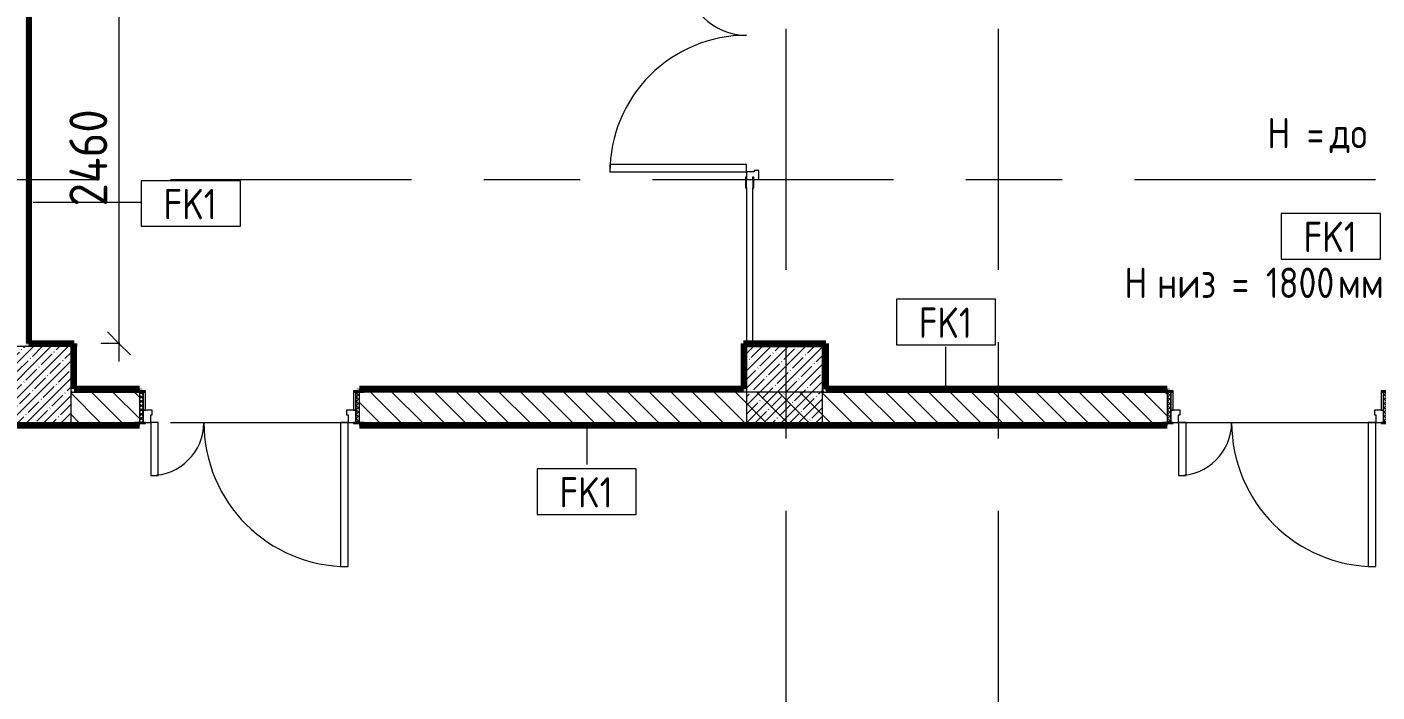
# Model space of a CAD drawing. Header units: millimetres. Extents: x 81469 to 279813, y -8553 to 29000.
# Drawn here: x 100810 to 109703, y 11624 to 16005 of the extents above; entities that cross this region are included whole.
import ezdxf

# ---------------------------------------------------------------- set-up
doc = ezdxf.new("R2010")
doc.units = ezdxf.units.MM
doc.linetypes.add('Осевая', pattern=[3175, 635, -476.25, 1587.5, -476.25])
for name, color, linetype, lineweight in [('A-ANNO-DIMS', 7, 'Continuous', 9), ('A-ANNO-DIMS-100', 7, 'Continuous', 9), ('A-DOOR', 7, 'Continuous', 9), ('A-DOOR-1', 7, 'Continuous', 13), ('A-DOOR-FRAM', 7, 'Continuous', 13), ('A-DOOR-FRAM-1', 7, 'Continuous', 9), ('A-WALL', 7, 'Continuous', 9), ('A-WALL-IDEN', 7, 'Continuous', 9), ('I-WALL', 7, 'Continuous', 9), ('S-COLS', 7, 'Continuous', 9), ('Оси-2', 7, 'Осевая', 9)]:
    doc.layers.add(name, color=color, linetype=linetype, lineweight=lineweight)
for name, color, linetype, lineweight, true_color in [('A-WALL-2', 7, 'Continuous', 9, 0xff80c0), ('G-ANNO-TEXT-1', 7, 'Continuous', 9, 0x3c3c3c), ('I-WALL-4', 7, 'Continuous', 9, 0xc0c0c0), ('I-WALL-8', 7, 'Continuous', 80, 0xff80c0)]:
    doc.layers.add(name, color=color, linetype=linetype, lineweight=lineweight, true_color=true_color)
doc.styles.add('GOST Common_1', font='GOST_Common.ttf', dxfattribs={"width": 0.9, "height": 200})
doc.styles.add('ISOCPEUR', font='isocpeur.ttf', dxfattribs={"width": 0.9, "height": 250})
doc.dimstyles.new('ISO-2_5_0_9К_БОЛЬШОЙ', dxfattribs={"dimscale": 304.8, "dimtxt": 248.995294, "dimasz": 0.492126, "dimexe": 0.393701, "dimexo": 0.984252, "dimgap": 0, "dimtad": 1, "dimdec": 0, "dimrnd": 10, "dimzin": 0, "dimdsep": 46, "dimtxsty": 'ISOCPEUR', "dimblk1": 'OBLIQUE', "dimblk2": 'OBLIQUE', "dimsah": 1, "dimcen": 0.09, "dimdle": 0.393701, "dimazin": 0, "dimtfac": 1, "dimtdec": 4, "dimtix": 1, "dimtmove": 0, "dimatfit": 3, "dimfxl": 1, "dimtvp": 1, "dimtolj": 1, "dimtzin": 0, "dimarcsym": 2})
pattern_1 = [(0, (0, 0), (121.92, 30.48), [10.058, -81.382, 10.058, -81.382, -487.68]), (0, (0, 0), (121.92, 30.48), [-182.88, 10.058, -172.822, 10.058, -81.382, -213.36]), (0, (0, 0), (121.92, 30.48), [-457.2, 10.058, -50.902, 10.058, -142.342]), (120, (45.72, 15.24), (-87.356454, 90.345817), [10.058, -81.382, 10.058, -81.382, -487.68]), (120, (45.72, 15.24), (-87.356454, 90.345817), [-182.88, 10.058, -172.822, 10.058, -81.382, -213.36]), (120, (45.72, 15.24), (-87.356454, 90.345817), [-457.2, 10.058, -50.902, 10.058, -142.342]), (240, (60.96, 76.2), (-34.563546, -120.825817), [10.058, -81.382, 10.058, -81.382, -487.68]), (240, (60.96, 76.2), (-34.563546, -120.825817), [-182.88, 10.058, -172.822, 10.058, -81.382, -213.36]), (240, (60.96, 76.2), (-34.563546, -120.825817), [-457.2, 10.058, -50.902, 10.058, -142.342])]

# ---------------------------------------------------------------- blocks, each defined once
blk = doc.blocks.new('110_Дверь_СКБ_2Ст - Д-6_л__ ДОО_Дв_1450x2100h_Дверь из раздевальной в коридор-32357677-План отделки стен 3 этажа в осях 23-33')
at = {"layer": 'A-DOOR'}
h = blk.add_hatch(dxfattribs=at)
h.set_pattern_fill('FP_18', color=256, style=0, pattern_type=2)
h.set_pattern_definition([(135, (1576.41, 164.685), (-14.14214, -14.14214), []), (225, (1576.41, 164.685), (14.14214, -14.14214), [])])
h.paths.add_polyline_path([(737.5, 100), (712.5, 100), (712.5, -100), (737.5, -100), (737.5, 95.2)])
at = {"layer": 'A-DOOR-FRAM-1'}
h = blk.add_hatch(dxfattribs=at)
h.set_pattern_fill('FP_19', color=256, style=0, pattern_type=2)
h.set_pattern_definition([(45, (-546.384, 164.685), (-14.1421, 14.1421), []), (135, (-546.384, 164.685), (-14.1421, -14.1421), [])])
h.paths.add_polyline_path([(-712.5, 100), (-712.5, -100), (-687.5, -100), (-687.5, 100)])
at = {"layer": 'A-DOOR'}
for centre, radius, start, end in [((-637.5, 100), 950, 0, 90), ((662.5, 100), 350, 90, 180)]:
    blk.add_arc(centre, radius, start, end, dxfattribs=at)
at = {"layer": 'A-DOOR-1'}
for p, q in [((-637.5, 1050), (-637.5, 100)), ((-587.5, 1050), (-637.5, 1050)), ((-587.5, 100), (-587.5, 1050)), ((662.5, 450), (612.5, 450)), ((612.5, 450), (612.5, 100)), ((662.5, 100), (662.5, 450)), ((-637.5, 100), (-587.5, 100)), ((612.5, 100), (662.5, 100))]:
    blk.add_line(p, q, dxfattribs=at)
at = {"layer": 'A-DOOR-FRAM'}
for p, q in [((-672.5, 108), (-742.5, 108)), ((-742.5, 108), (-742.5, 100)), ((-742.5, 100), (-672.5, 100)), ((-687.5, 100), (-712.5, 100)), ((-712.5, 100), (-712.5, -100)), ((-637.5, 100), (-687.5, 100)), ((-687.5, 100), (-687.5, 20)), ((-687.5, -100), (-687.5, 100)), ((-672.5, 100), (-672.5, 108)), ((-637.5, 50), (-637.5, 100)), ((662.5, 100), (662.5, 50)), ((712.5, 100), (662.5, 100)), ((767.5, 108), (697.5, 108)), ((697.5, 108), (697.5, 100)), ((697.5, 100), (767.5, 100)), ((712.5, 20), (712.5, 100)), ((737.5, 100), (712.5, 100)), ((712.5, 100), (712.5, -100)), ((737.5, -100), (737.5, 100)), ((767.5, 100), (767.5, 108)), ((-687.5, 20), (-627.5, 20)), ((-672.5, 20), (-687.5, 20)), ((-687.5, 20), (-687.5, -100)), ((-672.5, -100), (-672.5, 20)), ((-627.5, 50), (-637.5, 50)), ((-627.5, 20), (-627.5, 50)), ((662.5, 50), (652.5, 50)), ((652.5, 50), (652.5, 20)), ((652.5, 20), (712.5, 20)), ((712.5, 20), (697.5, 20)), ((697.5, 20), (697.5, -100)), ((712.5, -100), (712.5, 20)), ((-672.5, -100), (-742.5, -100)), ((-742.5, -100), (-742.5, -108)), ((-742.5, -108), (-672.5, -108)), ((-712.5, -100), (-687.5, -100)), ((-687.5, -100), (-672.5, -100)), ((-672.5, -108), (-672.5, -100)), ((697.5, -100), (712.5, -100)), ((767.5, -100), (697.5, -100)), ((697.5, -100), (697.5, -108)), ((697.5, -108), (767.5, -108)), ((712.5, -100), (737.5, -100)), ((767.5, -108), (767.5, -100))]:
    blk.add_line(p, q, dxfattribs=at)
blk = doc.blocks.new('BSC_Колонна _Прямоугольная - 500х500-17857564-План отделки стен 3 этажа в осях 23-33')
at = {"layer": 'S-COLS'}
h = blk.add_hatch(dxfattribs=at)
h.set_pattern_fill('FP_33', color=256, style=0, pattern_type=2)
h.set_pattern_definition([(45, (-100850, -13650), (-57.024626, 57.024626), []), (45, (-100792.975, -13650), (-57.024626, 57.024626), [100.806, -20.161, 3.353, -16.808])])
h.paths.add_polyline_path([(-250, -250), (250, -250), (250, 250), (-250, 250), (-250, -22), (-220, -22), (-220, -30), (-250, -30), (-250, -245.2)])
for p, q in [((250, 250), (-250, 250)), ((-250, 250), (-250, -22)), ((250, -250), (250, 250)), ((-220, -250), (250, -250))]:
    blk.add_line(p, q, dxfattribs=at)
blk = doc.blocks.new('110_Дверь_СКБ_2Ст - Д-5_п_ Из игровой в коридор-32357676-План отделки стен 3 этажа в осях 23-33')
at = {"layer": 'A-DOOR'}
for centre, radius, start, end in [((-637.5, 20), 900, 0, 90), ((662.5, 20), 400, 90, 180)]:
    blk.add_arc(centre, radius, start, end, dxfattribs=at)
at = {"layer": 'A-DOOR-1'}
for p, q in [((-637.5, 920), (-637.5, 20)), ((-587.5, 920), (-637.5, 920)), ((-587.5, 20), (-587.5, 920)), ((662.5, 420), (612.5, 420)), ((612.5, 420), (612.5, 20)), ((662.5, 20), (662.5, 420)), ((-637.5, 20), (-587.5, 20)), ((612.5, 20), (662.5, 20))]:
    blk.add_line(p, q, dxfattribs=at)
at = {"layer": 'A-DOOR-FRAM'}
for p, q in [((-672.5, 28), (-742.5, 28)), ((-742.5, 28), (-742.5, 20)), ((-742.5, 20), (-672.5, 20)), ((-637.5, 20), (-687.5, 20)), ((-687.5, 20), (-687.5, -60)), ((-672.5, 20), (-672.5, 28)), ((-637.5, -30), (-637.5, 20)), ((662.5, 20), (662.5, -30)), ((712.5, 20), (662.5, 20)), ((767.5, 28), (697.5, 28)), ((697.5, 28), (697.5, 20)), ((697.5, 20), (767.5, 20)), ((712.5, -60), (712.5, 20)), ((767.5, 20), (767.5, 28)), ((-672.5, -20), (-742.5, -20)), ((-742.5, -20), (-742.5, -28)), ((-742.5, -28), (-672.5, -28)), ((-672.5, -19), (-687.5, -19)), ((-687.5, -19), (-687.5, -20)), ((-687.5, -20), (-672.5, -20)), ((-687.5, -60), (-627.5, -60)), ((-672.5, -20), (-672.5, -19)), ((-672.5, -28), (-672.5, -20)), ((-627.5, -30), (-637.5, -30)), ((-627.5, -60), (-627.5, -30)), ((662.5, -30), (652.5, -30)), ((652.5, -30), (652.5, -60)), ((652.5, -60), (712.5, -60)), ((712.5, -19), (697.5, -19)), ((697.5, -19), (697.5, -20)), ((697.5, -20), (712.5, -20)), ((767.5, -20), (697.5, -20)), ((697.5, -20), (697.5, -28)), ((697.5, -28), (767.5, -28)), ((712.5, -20), (712.5, -19)), ((767.5, -28), (767.5, -20))]:
    blk.add_line(p, q, dxfattribs=at)
blk = doc.blocks.new('М_стена_0001 - Типоразмер_без рамки-25382661-План отделки стен 3 этажа в осях 23-33')
at = {"layer": 'A-WALL-IDEN'}
for p, q in [((3.258, 1.523), (-3.273, 1.523)), ((-3.273, 1.523), (-3.273, -1.477)), ((3.258, -1.477), (3.258, 1.523)), ((-3.273, -1.477), (3.258, -1.477))]:
    blk.add_line(p, q, dxfattribs=at)
blk = doc.blocks.new('DIMBLOCK28-План отделки стен 3 этажа в осях 23-33')
at = {"layer": 'A-ANNO-DIMS-100', "lineweight": 20}
for p, q in [((101415.7, 16380.8), (101340.7, 16455.8)), ((101415.7, 16380.8), (101490.7, 16305.8)), ((101415.7, 13921), (101340.7, 13996)), ((101415.7, 13921), (101490.7, 13846))]:
    blk.add_line(p, q, dxfattribs=at)
at = {"layer": 'A-ANNO-DIMS-100'}
for p, q in [((101128.5, 16380.8), (101535.7, 16380.8)), ((101415.7, 16380.8), (101128.5, 16380.8)), ((101415.7, 16380.8), (101415.7, 13801)), ((101421, 13921), (101295.7, 13921)), ((101415.7, 13921), (101421, 13921))]:
    blk.add_line(p, q, dxfattribs=at)
at = {"layer": 'A-ANNO-DIMS-100', "color": 0, "insert": (101089.1, 14822.9), "char_height": 250, "width": 787.208, "attachment_point": 1, "rotation": 90, "line_spacing_factor": 1.149209, "style": 'ISOCPEUR'}
blk.add_mtext('2460', dxfattribs=at)
blk = doc.blocks.new('_Oblique')
at = {"color": 0, "linetype": 'ByBlock', "lineweight": -2}
blk.add_line((-0.5, -0.5), (0.5, 0.5), dxfattribs=at)

msp = doc.modelspace()

# ---------------------------------------------------------------- hatches: boundary and pattern name
at = {"layer": 'I-WALL'}
h = msp.add_hatch(dxfattribs=at)
h.set_pattern_fill('FP_35', color=256, style=0, pattern_type=2)
h.set_pattern_definition(pattern_1)
h.paths.add_polyline_path([(100800, 13900), (100820, 13900), (100820, 21150), (100800, 21150), (100800, 15459.5)])
h = msp.add_hatch(dxfattribs=at)
h.set_pattern_fill('FP_35', color=256, style=0, pattern_type=2)
h.set_pattern_definition(pattern_1)
h.paths.add_polyline_path([(101120, 13900), (101120, 13920), (100820, 13920), (100820, 13900), (101100, 13900)])
h = msp.add_hatch(dxfattribs=at)
h.set_pattern_fill('FP_35', color=256, style=0, pattern_type=2)
h.set_pattern_definition(pattern_1)
h.paths.add_polyline_path([(101120, 13600), (101120, 13900), (101100, 13900), (101100, 13600)])
h = msp.add_hatch(dxfattribs=at)
h.set_pattern_fill('FP_35', color=256, style=0, pattern_type=2)
h.set_pattern_definition(pattern_1)
h.paths.add_polyline_path([(105550, 13620), (105550, 13920), (105530, 13920), (105530, 13620)])
h = msp.add_hatch(dxfattribs=at)
h.set_pattern_fill('FP_35', color=256, style=0, pattern_type=2)
h.set_pattern_definition(pattern_1)
h.paths.add_polyline_path([(106070, 13900), (106070, 13920), (105550, 13920), (105550, 13900), (106050, 13900)])
h = msp.add_hatch(dxfattribs=at)
h.set_pattern_fill('FP_35', color=256, style=0, pattern_type=2)
h.set_pattern_definition(pattern_1)
h.paths.add_polyline_path([(106070, 13600), (106070, 13900), (106050, 13900), (106050, 13600)])
h = msp.add_hatch(dxfattribs=at)
h.set_pattern_fill('FP_35', color=256, style=0, pattern_type=2)
h.set_pattern_definition(pattern_1)
h.paths.add_polyline_path([(101520, 13600), (101520, 13608), (101550, 13608), (101550, 13620), (101120, 13620), (101120, 13600)])
h.paths.add_polyline_path([(105550, 13600), (105550, 13620), (103000, 13620), (103000, 13608), (103030, 13608), (103030, 13600), (104592.2, 13600)])
h = msp.add_hatch(dxfattribs=at)
h.set_pattern_fill('FP_35', color=256, style=0, pattern_type=2)
h.set_pattern_definition(pattern_1)
h.paths.add_polyline_path([(106070, 13600), (108290, 13600.3), (108290, 13608), (108320, 13608), (108320, 13620), (106070, 13620)])
h.paths.add_polyline_path([(109870, 13600), (109870, 13620), (109770, 13620), (109770, 13608), (109800, 13607.5), (109800, 13600)])
h = msp.add_hatch(dxfattribs=at)
h.set_pattern_fill('FP_4', color=256, style=0, pattern_type=2)
h.set_pattern_definition([(135, (0, 0), (-70.71068, -70.71068), [])])
h.paths.add_polyline_path([(118960.4, 13400), (120930, 13400), (120930, 13600), (118930.4, 13600), (118930.4, 13400), (118940.7, 13400)])
h.paths.add_polyline_path([(117480.4, 13400), (117480.4, 13600), (116100, 13600), (116100, 13400), (117450.4, 13400)])
h.paths.add_polyline_path([(108290, 13400), (108320, 13400), (108320, 13600), (103000, 13600), (103000, 13400), (107461.9, 13400)])
h.paths.add_polyline_path([(109800, 13400), (110550, 13400), (110550, 13600), (109770, 13600), (109770, 13400)])
h.paths.add_polyline_path([(111050, 13400), (115600, 13400), (115600, 13600), (111050, 13600), (111050, 13404.8)])
h.paths.add_polyline_path([(101100, 13400), (101550, 13400), (101550, 13600), (101100, 13600), (101100, 13404.8)])
h = msp.add_hatch(dxfattribs=at)
h.set_pattern_fill('FP_35', color=256, style=0, pattern_type=2)
h.set_pattern_definition(pattern_1)
h.paths.add_polyline_path([(108320, 13380), (108320, 13392), (108290, 13392), (108290, 13400), (103030, 13400), (103030, 13392), (103000, 13392), (103000, 13380), (108290, 13380)])
h.paths.add_polyline_path([(120360, 13380), (120360, 13400), (118960.4, 13399.6), (118960.4, 13392), (118930.4, 13392), (118930.4, 13380), (120359, 13380)])
h.paths.add_polyline_path([(109770, 13380), (117480.4, 13380), (117480.4, 13392), (117450.4, 13392), (117450.4, 13400), (109800, 13400), (109800, 13392), (109770, 13392)])
h.paths.add_polyline_path([(100630, 13380), (101550, 13380), (101550, 13392), (101520, 13392), (101520, 13400), (100630, 13400), (100630, 13392), (100600, 13392), (100600, 13380)])
h.paths.add_polyline_path([(98852.9, 13380), (99650, 13380), (99650, 13392), (99620, 13392), (99620, 13400), (98700, 13400), (98700, 13380), (98720, 13380)])
at = {"layer": 'S-COLS'}
h = msp.add_hatch(dxfattribs=at)
h.set_pattern_fill('FP_1', color=256, style=0, pattern_type=2)
h.set_pattern_definition([(45, (0, 0), (-57.024626, 57.024626), []), (45, (57.025, 0), (-57.024626, 57.024626), [100.806, -20.161, 3.353, -16.808])])
h.paths.add_polyline_path([(105550, 13400), (106050, 13400), (106050, 13900), (105550, 13900), (105550, 13404.8)])

# ---------------------------------------------------------------- linework, layer by layer
at = {"layer": 'A-WALL'}
for p, q in [((101120, 13620), (101120, 13900)), ((106070, 13620), (106070, 13900)), ((105530, 13620), (103000, 13620)), ((105530, 13621), (105530, 13620)), ((101100, 13600), (101520, 13600)), ((105550, 13600), (103030, 13600)), ((106050, 13600), (108290, 13600)), ((101100, 13400), (101520, 13400)), ((103030, 13400), (108290, 13400))]:
    msp.add_line(p, q, dxfattribs=at)
at = {"layer": 'A-WALL-2'}
for p, q in [((100820, 21129), (100820, 13920)), ((100820, 13920), (100821, 13920)), ((105530, 13621), (105530, 13920)), ((106070, 13620), (106071, 13620))]:
    msp.add_line(p, q, dxfattribs=at)
at = {"layer": 'A-WALL-IDEN'}
for p, q in [((100850.8, 14850.5), (101562.4, 14850.5)), ((106863.2, 13620.5), (106863.2, 13897.2)), ((104496.8, 13379.5), (104496.8, 13123.7))]:
    msp.add_line(p, q, dxfattribs=at)
at = {"layer": 'I-WALL-4'}
for p, q in [((105550, 14945), (105550, 13600)), ((105590, 13900), (105590, 14945)), ((105550, 13900), (106050, 13900)), ((106050, 13900), (106050, 13600)), ((101550, 13608), (101550, 13620)), ((103000, 13620), (103000, 13608)), ((108320, 13608), (108320, 13620)), ((106050, 13600), (105550, 13600)), ((101550, 13380), (101550, 13392)), ((103000, 13392), (103000, 13380)), ((108320, 13380), (108320, 13392))]:
    msp.add_line(p, q, dxfattribs=at)
at = {"layer": 'I-WALL-8'}
for p, q in [((100821, 21129), (100821, 13920)), ((101121, 13921), (100821, 13921)), ((100821, 13920), (101120, 13920)), ((101120, 13920), (101120, 13900)), ((101121, 13621), (101121, 13921)), ((105529, 13921), (105529, 13621)), ((106071, 13921), (105529, 13921)), ((105530, 13920), (106070, 13920)), ((106070, 13920), (106070, 13900)), ((106071, 13921), (106071, 13620)), ((101120, 13620), (101550, 13620)), ((101550, 13621), (101121, 13621)), ((101550, 13620), (101550, 13621)), ((105529, 13621), (103000, 13621)), ((103000, 13621), (103000, 13620)), ((108320, 13621), (106071, 13621)), ((106071, 13620), (108320, 13620)), ((108320, 13620), (108320, 13621)), ((101550, 13380), (100600, 13380)), ((100600, 13379), (101550, 13379)), ((101550, 13379), (101550, 13380)), ((108320, 13380), (103000, 13380)), ((103000, 13380), (103000, 13379)), ((103000, 13379), (108320, 13379)), ((108320, 13379), (108320, 13380))]:
    msp.add_line(p, q, dxfattribs=at)
at = {"layer": 'S-COLS'}
for p, q in [((106050, 13900), (105550, 13900)), ((105550, 13900), (105550, 13400)), ((106050, 13400), (106050, 13900)), ((105550, 13400), (106050, 13400))]:
    msp.add_line(p, q, dxfattribs=at)
at = {"layer": 'Оси-2'}
for p, q in [((105810, 593.7), (105810, 19528.3)), ((107210, 593.7), (107210, 19528.3)), ((84769.4, 15000), (121910, 15000)), ((84769.4, 13400), (121910, 13400))]:
    msp.add_line(p, q, dxfattribs=at)

# ---------------------------------------------------------------- block references
at = {"layer": 'A-DOOR'}
for name, p, rotation in [('110_Дверь_СКБ_2Ст - Д-5_п_ Из игровой в коридор-32357676-План отделки стен 3 этажа в осях 23-33', (105570, 15687.5), 89.99999999999986), ('110_Дверь_СКБ_2Ст - Д-6_л__ ДОО_Дв_1450x2100h_Дверь из раздевальной в коридор-32357677-План отделки стен 3 этажа в осях 23-33', (102287.5, 13500), 180), ('110_Дверь_СКБ_2Ст - Д-6_л__ ДОО_Дв_1450x2100h_Дверь из раздевальной в коридор-32357677-План отделки стен 3 этажа в осях 23-33', (109057.5, 13500), 180)]:
    msp.add_blockref(name, p, dxfattribs=dict(at, rotation=rotation))
at = {"layer": 'A-WALL-IDEN', "xscale": 99.99999999999993, "yscale": 99.99999999999993, "zscale": 99.99999999999993}
for p in [(101889.7, 14840), (109399.2, 14624), (106863.9, 14058.8), (104497.6, 12941.2)]:
    msp.add_blockref('М_стена_0001 - Типоразмер_без рамки-25382661-План отделки стен 3 этажа в осях 23-33', p, dxfattribs=at)
at = {"layer": 'S-COLS'}
msp.add_blockref('BSC_Колонна _Прямоугольная - 500х500-17857564-План отделки стен 3 этажа в осях 23-33', (100850, 13650), dxfattribs=at)

# ---------------------------------------------------------------- texts
at = {"layer": 'A-WALL-IDEN', "char_height": 200, "width": 447.342, "attachment_point": 1, "style": 'GOST Common_1'}
for insert in [(101709.5, 14938), (109219, 14722.1), (106683.7, 14156.8), (104317.3, 13039.2)]:
    msp.add_mtext('FK1', dxfattribs=dict(at, insert=insert))
at = {"layer": 'G-ANNO-TEXT-1', "char_height": 200, "attachment_point": 1, "style": 'GOST Common_1'}
for s, insert, width in [('H = ', (108980.8, 15405.7), 497.848), ('до', (109391.6, 15405.7), 317.468), ('H ', (108039.7, 14419.8), 259.747), (' = 1800 ', (108635, 14419.8), 981.266), ('низ', (108254, 14419.8), 461.772), ('мм', (109444.6, 14419.8), 360.759)]:
    msp.add_mtext(s, dxfattribs=dict(at, insert=insert, width=width))

# ---------------------------------------------------------------- dimensions: what is measured, and where the dimension line sits
at = {"layer": 'A-ANNO-DIMS'}
dim = msp.add_linear_dim(base=(101415.7, 13921), p1=(100828.5, 16380.8), p2=(101121, 13921), angle=90, dimstyle='ISO-2_5_0_9К_БОЛЬШОЙ', override={"dimpost": '<>', "dimfxl": 2477.149718}, dxfattribs=at)
dim.commit()
dim.dimension.update_dxf_attribs({"geometry": 'DIMBLOCK28-План отделки стен 3 этажа в осях 23-33', "text_midpoint": (101290.7, 15150.9)})

doc.saveas('drawing.dxf')
